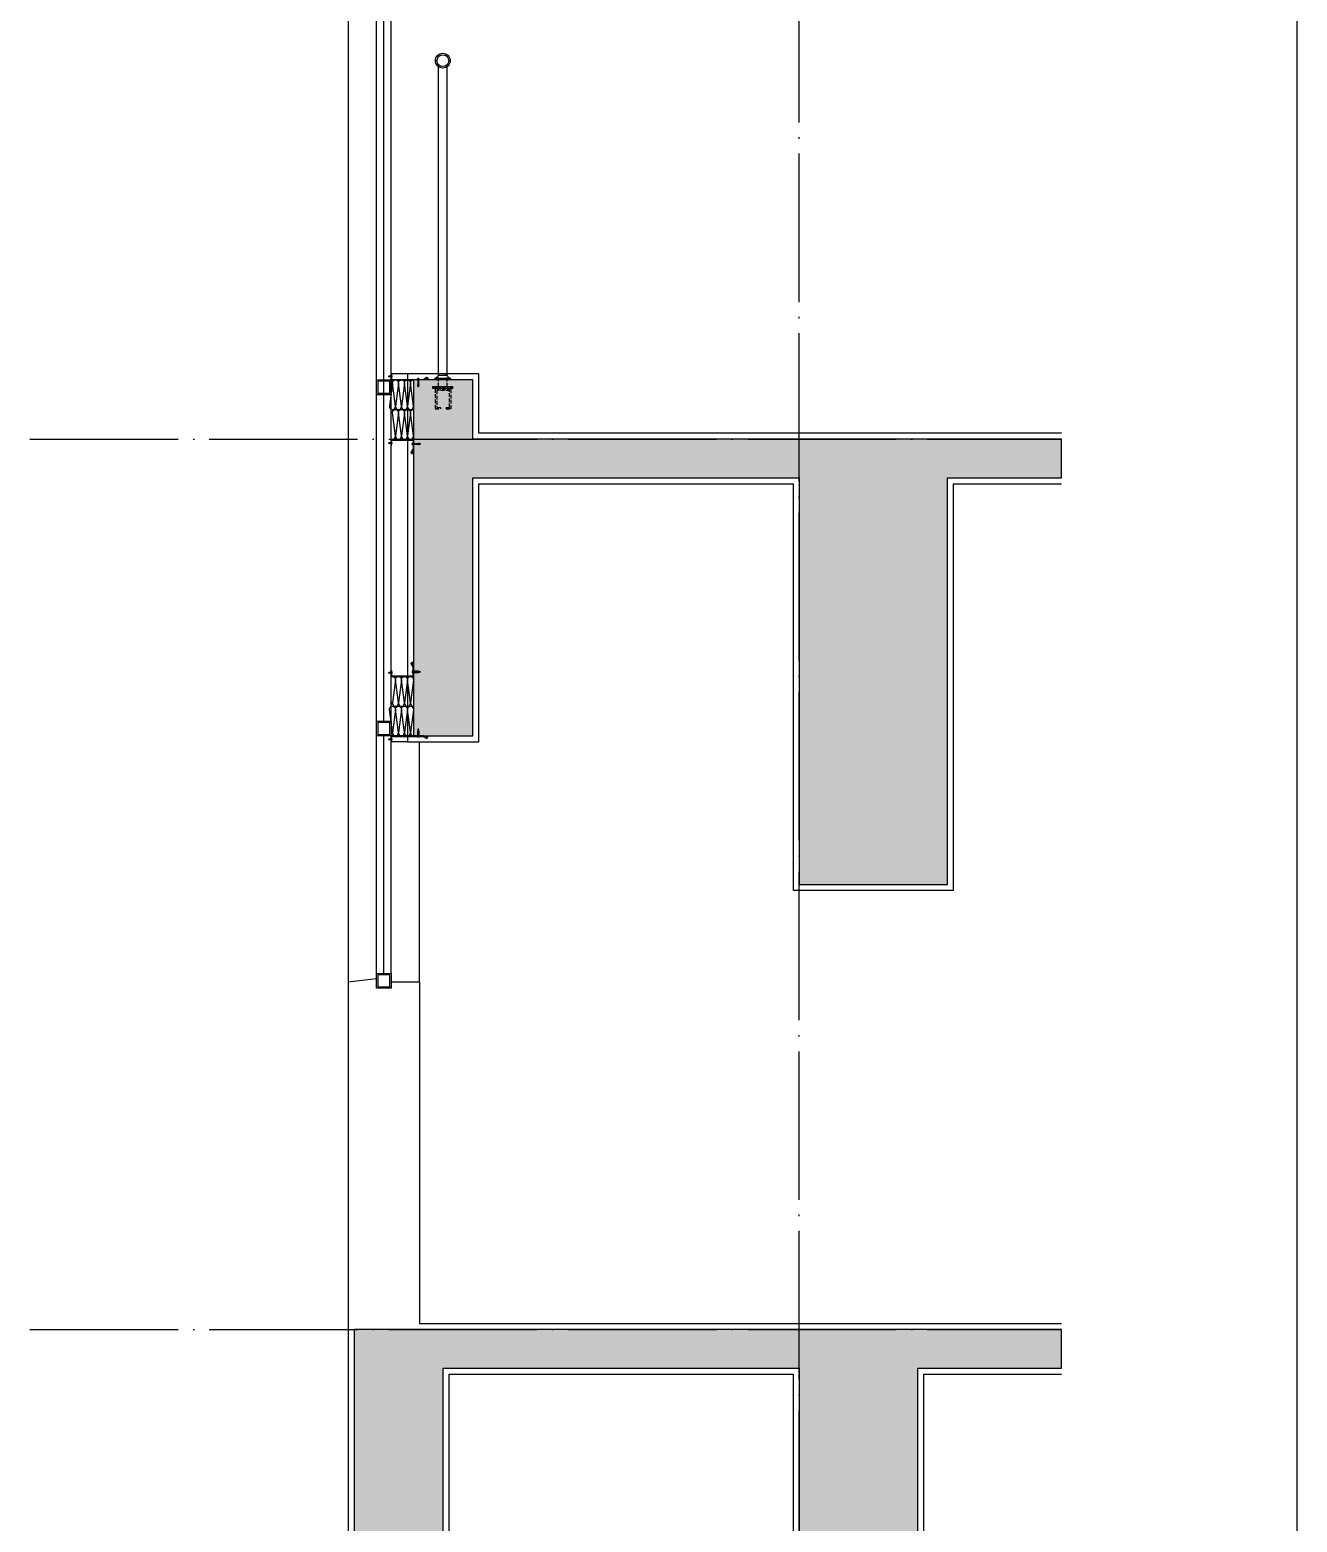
# Model space of a CAD drawing. Extents: x 6843040 to 15500510, y -6507076 to -4940511.
# Drawn here: x 7655191 to 7659463, y -6172694 to -6167665 of the extents above; entities that cross this region are included whole.
import ezdxf

# ---------------------------------------------------------------- set-up
doc = ezdxf.new("R2010")
doc.units = 0
doc.header["$LTSCALE"] = 1000
doc.header["$MEASUREMENT"] = 0
for name, pattern in [('CENTER', [50.8, 31.75, -6.35, 6.35, -6.35]), ('CONTINOUS', [0]), ('DASH', [0.35, 0.25, -0.1]), ('DOTE', [2.42, 2, -0.2, 0.02, -0.2]), ('HIDDEN', [0.375, 0.25, -0.125])]:
    doc.linetypes.add(name, pattern=pattern)
for name, color, linetype, lineweight in [('002CEN', 1, 'CENTER', 13), ('003DOT', 253, 'HIDDEN', 13), ('009CON', 6, 'CONTINOUS', 15)]:
    doc.layers.add(name, color=color, linetype=linetype, lineweight=lineweight)
for name, color, linetype in [('DOTE', 8, 'DOTE'), ('E_LINE_1', 1, 'Continuous'), ('LT-dim 1', 3, 'Continuous'), ('LT-dim 5', 3, 'Continuous'), ('LT-dim 50', 253, 'Continuous'), ('LT-Fill-玻璃1', 14, 'Continuous'), ('LT-中线', 6, 'Continuous'), ('PUB_HATCH', 8, 'Continuous'), ('PUB_TITLE', 4, 'Continuous'), ('WALL6', 5, 'Continuous'), ('WINDOW', 4, 'Continuous'), ('实体', 7, 'Continuous'), ('批荡层', 213, 'Continuous'), ('紧固件', 40, 'Continuous')]:
    doc.layers.add(name, color=color, linetype=linetype)

# ---------------------------------------------------------------- blocks, each defined once
blk = doc.blocks.new('gtdwer34')
at = {"layer": 'WALL6'}
h = blk.add_hatch(dxfattribs=at)
h.set_pattern_fill('ANSI32', color=256, scale=2, style=0)
h.set_pattern_definition([(45, (2115741.957, -882245.928), (-6.73519209, 6.73519209), []), (45, (2115746.447, -882245.928), (-6.73519209, 6.73519209), [])])
h.paths.add_polyline_path([(44309.1, -285946.8), (44243.2, -285946.8), (44243.2, -285953.2), (44309.1, -285953.2)])
for p, q in [((44261.4, -285908.7), (44261.4, -284868.8)), ((44291.4, -285908.8), (44291.4, -284868.8))]:
    blk.add_line(p, q, dxfattribs=at)
at = {"layer": 'WALL6', "linetype": 'DASH', "ltscale": 0.05}
for p, q in [((44261.4, -285946.8), (44261.4, -285908.7)), ((44291.4, -285946.8), (44291.3, -285908.7))]:
    blk.add_line(p, q, dxfattribs=at)
at = {"layer": 'WALL6'}
for points in [[(44249.6, -285924.1), (44249.6, -285919.6, 0.231992), (44261.4, -285908.7), (44290.9, -285908.7)], [(44303, -285924.1), (44303.1, -285919.6, -0.231992), (44291.3, -285908.7), (44285.9, -285908.7)]]:
    blk.add_lwpolyline(points, format="xyb", dxfattribs=at)
blk.add_lwpolyline([(44243.2, -285946.8), (44309.1, -285946.8), (44309.1, -285953.2), (44243.2, -285953.2)], close=True, dxfattribs=at)
blk.add_lwpolyline([(44303.1, -285919.6), (44250, -285919.6)], dxfattribs=at)
at = {"layer": 'WALL6', "linetype": 'DASH', "ltscale": 0.05}
for points in [[(44288.2, -286021.9), (44304.1, -286021.9), (44304.1, -285955.4), (44251, -285955.4), (44251, -286021.9), (44268.4, -286021.9)], [(44304.1, -286021.9), (44304.1, -285955.4), (44251, -285955.4), (44251, -286021.9), (44268.4, -286021.9)], [(44288.2, -286016.9), (44299.1, -286016.9), (44299.1, -285960.4), (44256, -285960.4), (44256, -286016.9), (44268.4, -286016.9)], [(44268.4, -286016.9), (44268.4, -286021.9)], [(44288.2, -286016.9), (44288.2, -286021.9)]]:
    blk.add_lwpolyline(points, dxfattribs=at)
at = {"layer": 'WALL6'}
for radius in [25, 20]:
    blk.add_circle((44276.4, -284848.8), radius, dxfattribs=at)
blk = doc.blocks.new('LT-BLK-20230218091845', base_point=(395239.1, 252820.7))
at = {"layer": 'LT-Fill-玻璃1'}
h = blk.add_hatch(dxfattribs=at)
h.set_pattern_fill('ANSI33', color=8, scale=0.75, style=0)
h.set_pattern_definition([(45, (0, 0), (-3.367596045, 3.367596045), []), (45, (3.3676, 0), (-3.367596045, 3.367596045), [2.38125, -1.190625])])
edge = h.paths.add_edge_path()
edge.add_line((395239.1, 252820.7), (395252.1, 252813.2))
edge.add_arc((395244.4, 252821.8), 11.5, 311.8286, 333.2105)
edge.add_arc((395244.4, 252821.8), 11.5, 333.2105, 354.5925)
edge.add_line((395255.9, 252820.7), (395239.1, 252820.7))
at = {"layer": 'LT-dim 5'}
blk.add_arc((395244.4, 252821.8), 11.5, 311.8286, 354.5925, dxfattribs=at)
blk = doc.blocks.new('LT-BLK-20240528163730', base_point=(-326528, 67956.2))
at = {"layer": 'LT-中线'}
for p, q in [((-326529.3, 67957.1), (-326536.8, 67944.1)), ((-326536.8, 67944.1), (-326536.8, 67911.3)), ((-326535.3, 67943.7), (-326528, 67956.2)), ((-326535.3, 67911.3), (-326535.3, 67943.7)), ((-326528, 67956.2), (-326529.3, 67957.1))]:
    blk.add_line(p, q, dxfattribs=at)
at = {"layer": 'LT-Fill-玻璃1', "rotation": 90.00000000172149}
blk.add_blockref('LT-BLK-20230218091845', (-326536.8, 67944), dxfattribs=at)
blk = doc.blocks.new('sd425')
at = {"layer": '实体', "color": 1, "linetype": 'CENTER', "lineweight": 18}
blk.add_line((0, 3.9), (0, -26.6), dxfattribs=at)
at = {"layer": '紧固件', "color": 40}
blk.add_lwpolyline([(4, 0), (-4, 0), (-4, 1), (4, 1)], close=True, dxfattribs=at)
blk.add_lwpolyline([(-3.5, 1, 0.342434), (-2, 2.1, -0.350221), (-1.6, 2.5), (1.6, 2.5, -0.341999), (2.1, 2.1, 0.348555), (3.5, 1)], format="xyb", dxfattribs=at)
at = {"layer": '紧固件', "color": 40, "linetype": 'HIDDEN', "ltscale": 2}
blk.add_lwpolyline([(1.9, 0), (1.9, -18, -0.131642), (0, -25, -0.131531), (-1.9, -18), (-1.9, 0)], format="xyb", dxfattribs=at)
blk = doc.blocks.new('LT-BLK-20240528163734', base_point=(-326528, 67956.2))
at = {"rotation": 270}
blk.add_blockref('sd425', (-326535.3, 67927.4), dxfattribs=at)
at = {"layer": 'LT-dim 50'}
blk.add_blockref('LT-BLK-20240528163730', (-326528, 67956.2), dxfattribs=at)
blk = doc.blocks.new('*U255')
at = {"layer": '002CEN', "ltscale": 5}
blk.add_line((-4.1, 0), (10.5, 0), dxfattribs=at)
at = {"layer": '003DOT', "ltscale": 5}
for p, q in [((0, 4), (0, 1.8)), ((0, 1.8), (0, -2.3)), ((0, 1.7), (0.6, -1.5)), ((0, 0), (0.3, -2.1)), ((0.2, 1.6), (0.8, 1.6)), ((0.8, 1.6), (1.1, 2.1)), ((0.8, 1.6), (1.4, -1.5)), ((1.1, 2.1), (1.7, -2.1)), ((1.1, 2.1), (1.4, 1.6)), ((1.4, 1.6), (2, -1.5)), ((1.4, 1.6), (2.2, 1.6)), ((2.2, 1.6), (2.5, 2.1)), ((2.2, 1.6), (2.8, -1.5)), ((2.5, 2.1), (3.1, -2.1)), ((2.5, 2.1), (2.8, 1.6)), ((2.8, 1.6), (3.4, -1.5)), ((2.8, 1.6), (3.6, 1.6)), ((3.6, 1.6), (3.9, 2.1)), ((3.6, 1.6), (4.2, -1.5)), ((3.9, 2.1), (4.5, -2.1)), ((3.9, 2.1), (4.2, 1.6)), ((4.2, 1.6), (4.8, -1.5)), ((4.2, 1.6), (5, 1.6)), ((5, 1.6), (5.3, 2.1)), ((5, 1.6), (5.6, -1.5)), ((5.3, 2.1), (5.9, -2.1)), ((5.3, 2.1), (5.6, 1.6)), ((5.6, 1.6), (6.2, -1.5)), ((5.6, 1.6), (5.8, 1.6)), ((5.8, 1.6), (6.5, 1.3)), ((6.5, 1.3), (6.8, 1.7)), ((6.5, 1.3), (6.9, -1.1)), ((6.8, 1.7), (7.2, -1.6)), ((6.8, 1.7), (7.2, 0.9)), ((7.2, 0.9), (7.7, -0.8)), ((7.2, 0.9), (8, 0.6)), ((8, 0.6), (8.2, 1.1)), ((8, 0.6), (8.3, -0.5)), ((8.2, 1.1), (8.5, -1)), ((8.2, 1.1), (8.7, 0.3)), ((8.7, 0.3), (9, -0.2)), ((8.7, 0.3), (9.5, 0)), ((9.5, 0), (9, -0.2)), ((0, -2.3), (0, -4)), ((0.3, -2.1), (0.2, -2.1)), ((0.6, -1.5), (0.3, -2.1)), ((1.4, -1.5), (0.6, -1.5)), ((1.7, -2.1), (1.4, -1.5)), ((2, -1.5), (1.7, -2.1)), ((2.8, -1.5), (2, -1.5)), ((3.1, -2.1), (2.8, -1.5)), ((3.4, -1.5), (3.1, -2.1)), ((4.2, -1.5), (3.4, -1.5)), ((4.5, -2.1), (4.2, -1.5)), ((4.8, -1.5), (4.5, -2.1)), ((5.6, -1.5), (4.8, -1.5)), ((5.9, -2.1), (5.6, -1.5)), ((6.2, -1.5), (5.9, -2.1)), ((6.9, -1.1), (6.2, -1.4)), ((6.2, -1.4), (6.2, -1.5)), ((7.2, -1.6), (6.9, -1.1)), ((7.7, -0.8), (7.2, -1.6)), ((8.3, -0.5), (7.7, -0.8)), ((8.5, -1), (8.3, -0.5)), ((9, -0.2), (8.5, -1))]:
    blk.add_line(p, q, dxfattribs=at)
for centre, start, end in [((0.2, 1.8), 180, 270), ((0.2, -2.3), 90, 180)]:
    blk.add_arc(centre, 0.2, start, end, dxfattribs=at)
at = {"layer": '009CON'}
for p, q in [((-2.7, 0.4), (-3.1, 0.4)), ((-2.7, -0.4), (-2.7, 0.4)), ((-1.7, 4), (0, 4)), ((-3.1, -0.4), (-2.7, -0.4)), ((0, -4), (-1.7, -4))]:
    blk.add_line(p, q, dxfattribs=at)
for start, end in [(142.0201, 176.4719), (183.5281, 217.9799)]:
    blk.add_arc((3.4, 0), 6.5, start, end, dxfattribs=at)

msp = doc.modelspace()

# ---------------------------------------------------------------- hatches: boundary and pattern name
at = {"layer": 'PUB_HATCH'}
h = msp.add_hatch(dxfattribs=at)
h.set_pattern_fill('钢筋混凝土', color=256, scale=25, style=0)
h.set_pattern_definition([(45, (0, 0), (-44.19417382, 44.19417382), []), (50, (0, 0), (179.3150457, -15.6880337), [18.75, -206.25]), (355, (0, 0), (-34.6878334, 188.0480334), [15, -165]), (100.4514, (14.94, -1.3), (144.6273454, 172.3598855), [15.9350475, -175.285528]), (46.1842, (0, 50), (266.810262, -41.3797536), [28.125, -309.375]), (96.6356, (22.23, 46.55), (233.6656764, 243.529468), [23.902572, -262.92825]), (351.1842, (0, 50), (233.665486, 243.52965), [22.5, -247.5]), (21, (25, 37.5), (149.226763, -100.6547227), [18.75, -206.25]), (326, (25, 37.5), (60.828833, 181.2875113), [15, -165]), (71.4514, (37.44, 29.11), (210.055657, 80.6326242), [15.9350475, -175.285528]), (37.5, (0, 0), (3.03996383, 83.22346346), [0, -163, 0, -167.5, 0, -165.625]), (7.5, (0, 0), (65.7673844, 98.602928), [0, -95.5, 0, -159.25, 0, -63.125]), (327.5, (-55.75, 0), (133.45560904, -5.63871793), [0, -62.5, 0, -195, 0, -258.75]), (317.5, (-80.75, 0), (145.7965423, 25.0262456), [0, -81.25, 0, -129.5, 0, -183.75])])
h.paths.add_polyline_path([(7656684.6, -6169044.6), (7656684.6, -6168844.6), (7656484.6, -6168844.6), (7656484.6, -6170044.6), (7656684.6, -6170044.6), (7656684.6, -6169174.6), (7657784.6, -6169174.6), (7657784.6, -6170544.6), (7658284.6, -6170544.6), (7658284.6, -6169174.6), (7658668.6, -6169174.6), (7658668.6, -6169044.6), (7657784.6, -6169044.6), (7656784.6, -6169044.6)])
h.paths.add_polyline_path([(7656584.6, -6172174.6), (7657784.6, -6172174.6), (7657784.6, -6173544.6), (7658184.6, -6173544.6), (7658184.6, -6172174.6), (7658668.6, -6172174.6), (7658668.6, -6172044.6), (7657784.6, -6172044.6), (7656584.6, -6172044.6), (7656284.6, -6172044.6), (7656284.6, -6173544.6), (7656584.6, -6173544.6)])
h.paths.add_polyline_path([(7656584.6, -6165324.6), (7657784.6, -6165324.6), (7657784.6, -6166544.6), (7658284.6, -6166544.6), (7658284.6, -6165174.6), (7658668.6, -6165174.6), (7658668.6, -6165044.6), (7657484.6, -6165044.6), (7657484.6, -6165194.6), (7656484.6, -6165194.6), (7656484.6, -6164844.6), (7656284.6, -6164844.6), (7656284.6, -6166044.6), (7656584.6, -6166044.6)])

# ---------------------------------------------------------------- linework, layer by layer
at = {"layer": 'DOTE', "ltscale": 0.25}
msp.add_line((7657784.6, -6181287.4), (7657784.6, -6150944.6), dxfattribs=at)
at = {"layer": 'DOTE', "linetype": 'DOTE', "ltscale": 0.25}
for points in [[(7655191.5, -6169044.6), (7658668.6, -6169044.6)], [(7655191.5, -6172044.6), (7658668.6, -6172044.6)]]:
    msp.add_lwpolyline(points, dxfattribs=at)
at = {"layer": 'E_LINE_1'}
for points in [[(7656684.6, -6169044.6), (7656684.6, -6168844.6), (7656484.6, -6168844.6), (7656484.6, -6170044.6), (7656684.6, -6170044.6), (7656684.6, -6169174.6), (7657784.6, -6169174.6), (7657784.6, -6170544.6), (7658284.6, -6170544.6), (7658284.6, -6169174.6), (7658668.6, -6169174.6), (7658668.6, -6169044.6), (7657784.6, -6169044.6), (7657784.6, -6169044.6), (7656784.6, -6169044.6), (7656784.6, -6169044.6), (7656684.6, -6169044.6)], [(7656584.6, -6172174.6), (7657784.6, -6172174.6), (7657784.6, -6173544.6), (7658184.6, -6173544.6), (7658184.6, -6172174.6), (7658668.6, -6172174.6), (7658668.6, -6172044.6), (7657784.6, -6172044.6), (7657784.6, -6172044.6), (7656584.6, -6172044.6), (7656584.6, -6172044.6), (7656284.6, -6172044.6), (7656284.6, -6173544.6), (7656584.6, -6173544.6), (7656584.6, -6172174.6)]]:
    msp.add_lwpolyline(points, dxfattribs=at)
at = {"layer": 'LT-dim 1'}
for points in [[(7656411.1, -6168849.8, -0.146196), (7656413.7, -6168855.9), (7656403.8, -6168933.3, 0.451718), (7656413.8, -6168944.6, 0.451718), (7656423.8, -6168933.3), (7656413.9, -6168855.9, -0.451718), (7656423.9, -6168844.6, -0.451718), (7656433.9, -6168855.9), (7656424, -6168933.3, 0.451718), (7656434, -6168944.6, 0.451718), (7656444, -6168933.3), (7656434.1, -6168855.9, -0.451718), (7656444.1, -6168844.6, -0.451718), (7656454.2, -6168855.9), (7656444.2, -6168933.3, 0.451718), (7656454.2, -6168944.6, 0.451718), (7656464.3, -6168933.3), (7656454.3, -6168855.9, -0.451718), (7656464.3, -6168844.6, -0.451718), (7656474.4, -6168855.9), (7656464.4, -6168933.3, 0.451718), (7656474.5, -6168944.6, 0.451718), (7656484.5, -6168933.3), (7656474.5, -6168855.9, -0.451718), (7656484.6, -6168844.6)], [(7656412.5, -6169044.5, 0.030974), (7656413.8, -6169044.6, 0.451718), (7656423.8, -6169033.3), (7656413.9, -6168955.9, -0.451718), (7656423.9, -6168944.6, -0.451718), (7656433.9, -6168955.9), (7656424, -6169033.3, 0.451718), (7656434, -6169044.6, 0.451718), (7656444, -6169033.3), (7656434.1, -6168955.9, -0.451718), (7656444.1, -6168944.6, -0.451718), (7656454.2, -6168955.9), (7656444.2, -6169033.3, 0.451718), (7656454.2, -6169044.6, 0.451718), (7656464.3, -6169033.3), (7656454.3, -6168955.9, -0.451718), (7656464.3, -6168944.6, -0.451718), (7656474.4, -6168955.9), (7656464.4, -6169033.3, 0.451718), (7656474.5, -6169044.6, 0.451718), (7656484.5, -6169033.3), (7656474.5, -6168955.9, -0.451718), (7656484.6, -6168944.6)], [(7656412.5, -6169844.7, -0.030974), (7656413.8, -6169844.6, -0.451718), (7656423.8, -6169855.9), (7656413.9, -6169933.3, 0.451718), (7656423.9, -6169944.6, 0.451718), (7656433.9, -6169933.3), (7656424, -6169855.9, -0.451718), (7656434, -6169844.6, -0.451718), (7656444, -6169855.9), (7656434.1, -6169933.3, 0.451718), (7656444.1, -6169944.6, 0.451718), (7656454.2, -6169933.3), (7656444.2, -6169855.9, -0.451718), (7656454.2, -6169844.6, -0.451718), (7656464.3, -6169855.9), (7656454.3, -6169933.3, 0.451718), (7656464.3, -6169944.6, 0.451718), (7656474.4, -6169933.3), (7656464.4, -6169855.9, -0.451718), (7656474.5, -6169844.6, -0.451718), (7656484.5, -6169855.9), (7656474.5, -6169933.3, 0.451718), (7656484.6, -6169944.6)], [(7656411.1, -6170039.4, 0.146196), (7656413.7, -6170033.3), (7656403.8, -6169955.9, -0.451718), (7656413.8, -6169944.6, -0.451718), (7656423.8, -6169955.9), (7656413.9, -6170033.3, 0.451718), (7656423.9, -6170044.6, 0.451718), (7656433.9, -6170033.3), (7656424, -6169955.9, -0.451718), (7656434, -6169944.6, -0.451718), (7656444, -6169955.9), (7656434.1, -6170033.3, 0.451718), (7656444.1, -6170044.6, 0.451718), (7656454.2, -6170033.3), (7656444.2, -6169955.9, -0.451718), (7656454.2, -6169944.6, -0.451718), (7656464.3, -6169955.9), (7656454.3, -6170033.3, 0.451718), (7656464.3, -6170044.6, 0.451718), (7656474.4, -6170033.3), (7656464.4, -6169955.9, -0.451718), (7656474.5, -6169944.6, -0.451718), (7656484.5, -6169955.9), (7656474.5, -6170033.3, 0.451718), (7656484.6, -6170044.6)], [(7656409.6, -6169939.4, 0.156703), (7656410.7, -6169933.3), (7656409.6, -6169924.3)]]:
    msp.add_lwpolyline(points, format="xyb", dxfattribs=at)
at = {"layer": 'LT-中线'}
for p, q in [((7656409.6, -6169044.6), (7656484.6, -6169044.6)), ((7656409.6, -6169046.1), (7656484.6, -6169046.1)), ((7656409.6, -6169843.1), (7656484.6, -6169843.1)), ((7656409.6, -6169844.6), (7656484.6, -6169844.6))]:
    msp.add_line(p, q, dxfattribs=at)
for points in [[(7656487.5, -6168844.6), (7656409.6, -6168844.6), (7656409.6, -6168824.6), (7656411.1, -6168824.6), (7656411.1, -6168843.1), (7656487.1, -6168843.1)], [(7656487.5, -6169046.1), (7656409.6, -6169046.1), (7656409.6, -6169066.1), (7656411.1, -6169066.1), (7656411.1, -6169047.6), (7656487.1, -6169047.6)], [(7656487.5, -6169843.1), (7656409.6, -6169843.1), (7656409.6, -6169823.1), (7656411.1, -6169823.1), (7656411.1, -6169841.6), (7656487.1, -6169841.6)], [(7656487.5, -6170044.6), (7656409.6, -6170044.6), (7656409.6, -6170064.6), (7656411.1, -6170064.6), (7656411.1, -6170046.1), (7656487.1, -6170046.1)]]:
    msp.add_lwpolyline(points, dxfattribs=at)
at = {"layer": 'PUB_TITLE'}
msp.add_lwpolyline([(7659463.5, -6181597.4), (7659463.5, -6147072.4)], dxfattribs=at)
at = {"layer": 'WINDOW'}
for p, q in [((7656359.6, -6168844.6, 0), (7656359.6, -6167094.6, 0)), ((7656384.6, -6168844.6), (7656384.6, -6167094.6)), ((7656409.6, -6168844.6, 0), (7656409.6, -6167094.6, 0)), ((7656359.6, -6169994.6), (7656359.6, -6168744.6)), ((7656384.6, -6169994.6, 0), (7656384.6, -6168744.6, 0)), ((7656409.6, -6169994.6), (7656409.6, -6168744.6)), ((7656359.6, -6170844.6, 0), (7656359.6, -6170044.6, 0)), ((7656384.6, -6170844.6), (7656384.6, -6170044.6)), ((7656409.6, -6170844.6, 0), (7656409.6, -6170044.6, 0))]:
    msp.add_line(p, q, dxfattribs=at)
for points in [[(7656359.6, -6168844.6), (7656409.6, -6168844.6), (7656409.6, -6168894.6), (7656359.6, -6168894.6)], [(7656404.6, -6168849.6), (7656364.6, -6168849.6), (7656364.6, -6168889.6), (7656404.6, -6168889.6)], [(7656359.6, -6169994.6), (7656409.6, -6169994.6), (7656409.6, -6170044.6), (7656359.6, -6170044.6)], [(7656404.6, -6169999.6), (7656364.6, -6169999.6), (7656364.6, -6170039.6), (7656404.6, -6170039.6)], [(7656359.6, -6170844.6), (7656409.6, -6170844.6), (7656409.6, -6170894.6), (7656359.6, -6170894.6)], [(7656404.6, -6170849.6), (7656364.6, -6170849.6), (7656364.6, -6170889.6), (7656404.6, -6170889.6)]]:
    msp.add_lwpolyline(points, close=True, dxfattribs=at)
at = {"layer": '批荡层'}
for p, q in [((7656264.6, -6164816.2), (7656264.6, -6173570.6)), ((7656359.6, -6170862.6), (7656264.6, -6170874.6))]:
    msp.add_line(p, q, dxfattribs=at)
for points in [[(7656464.6, -6168824.6), (7656409.6, -6168824.6)], [(7658668.6, -6169024.6), (7657784.6, -6169024.6), (7656784.6, -6169024.6), (7656704.6, -6169024.6), (7656704.6, -6168824.6), (7656464.6, -6168824.6), (7656464.6, -6170064.6), (7656704.6, -6170064.6), (7656704.6, -6169194.6), (7657764.6, -6169194.6), (7657764.6, -6170564.6), (7658304.6, -6170564.6), (7658304.6, -6169194.6), (7658668.6, -6169194.6)], [(7656464.6, -6170064.6), (7656409.6, -6170064.6)], [(7656504.6, -6170874.6), (7656504.6, -6170064.6)], [(7656504.6, -6170874.6), (7656409.6, -6170874.6)], [(7656504.6, -6170874.6), (7656504.6, -6172024.6), (7658668.6, -6172024.6)], [(7656294.6, -6173564.6), (7656604.6, -6173564.6), (7656604.6, -6172194.6), (7657764.6, -6172194.6), (7657764.6, -6173564.6)], [(7657909.6, -6173564.6), (7658204.6, -6173564.6), (7658204.6, -6172194.6), (7658668.6, -6172194.6)]]:
    msp.add_lwpolyline(points, dxfattribs=at)

# ---------------------------------------------------------------- block references
msp.add_blockref('gtdwer34', (7612307.2, -5882920.5))
at = {"rotation": 180}
for p in [(7656409.6, -6168833), (7656409.6, -6169831.5)]:
    msp.add_blockref('*U255', p, dxfattribs=at)
at = {"xscale": -1}
for p in [(7656409.6, -6169057.6), (7656409.6, -6170056.1)]:
    msp.add_blockref('*U255', p, dxfattribs=at)
at = {"layer": 'LT-dim 50', "xscale": -1, "rotation": 270}
msp.add_blockref('LT-BLK-20240528163734', (7656529.5, -6168835.8), dxfattribs=at)
at = {"layer": 'LT-dim 50'}
for p, rotation in [((7656475.8, -6169089.5), 180), ((7656529.5, -6170053.4), 270)]:
    msp.add_blockref('LT-BLK-20240528163734', p, dxfattribs=dict(at, rotation=rotation))
at = {"layer": 'LT-dim 50', "xscale": -1}
msp.add_blockref('LT-BLK-20240528163734', (7656475.8, -6169799.7), dxfattribs=at)

doc.saveas('drawing.dxf')
